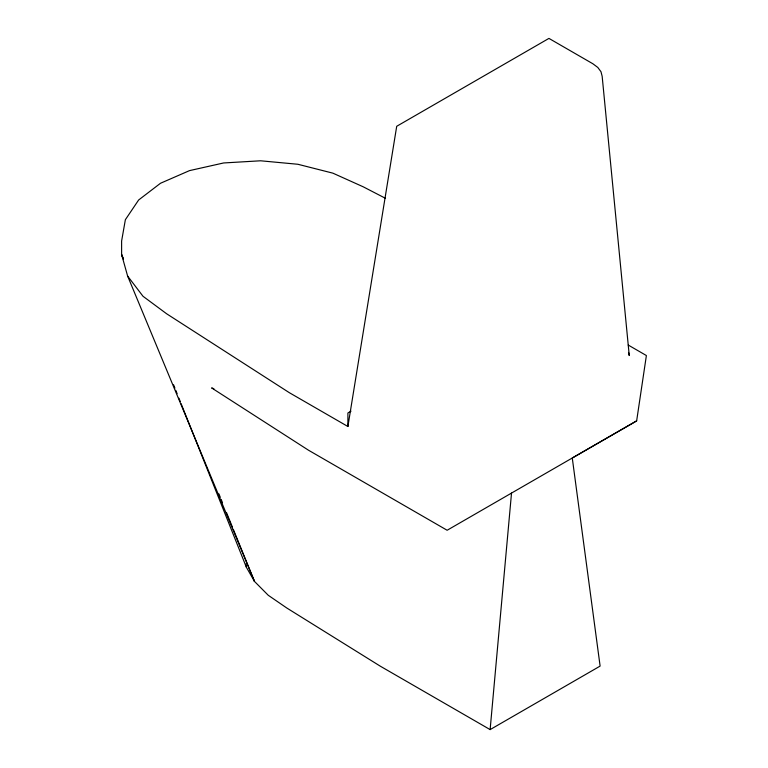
<?xml version="1.0" encoding="UTF-8"?>
<svg xmlns="http://www.w3.org/2000/svg" width="768" height="768" viewBox="0 0 768 768"><rect width="100%" height="100%" fill="white"/><g stroke="black" fill="none" stroke-linecap="round" stroke-linejoin="round"><path stroke-width="1.15" d="M181.123 403.709L246.413 567.341L254.486 581.414L268.253 595.277L286.781 607.997L380.39 666.24L490.128 729.6L511.517 493.085M385.507 198.326L363.235 186.816L332.851 173.146L297.85 164.266L260.592 160.79L223.642 162.96L189.504 170.621L160.512 183.254L138.634 199.997L125.366 219.706L121.613 241.037L121.613 254.554L127.622 276.058L143.002 296.275L166.685 313.814L289.363 392.707L347.894 426.499L396.71 126.288L548.938 38.4L592.838 63.744L597.792 67.44L600.979 71.712L602.16 76.282L629.251 355.536L628.541 352.445M351.005 411.178L347.894 412.982L347.894 426.499M636.662 420.835L447.139 530.256L308.506 450.221L211.622 387.917L213.878 388.714M490.128 729.6L600.115 666.096L572.275 458.006L636.643 420.931L646.387 355.536L628.224 345.043M127.622 276.058L254.486 581.414L233.318 529.334M218.899 493.882L220.253 497.203M221.155 499.421L222.509 502.742M226.56 512.717L232.416 527.117M173.578 384.787L174.912 388.128M175.795 390.355L177.13 393.696M178.906 398.141L180.24 401.482M245.962 564.01L246.413 567.341M123.408 258.989L121.613 254.554L123.389 259.008"/></g></svg>
